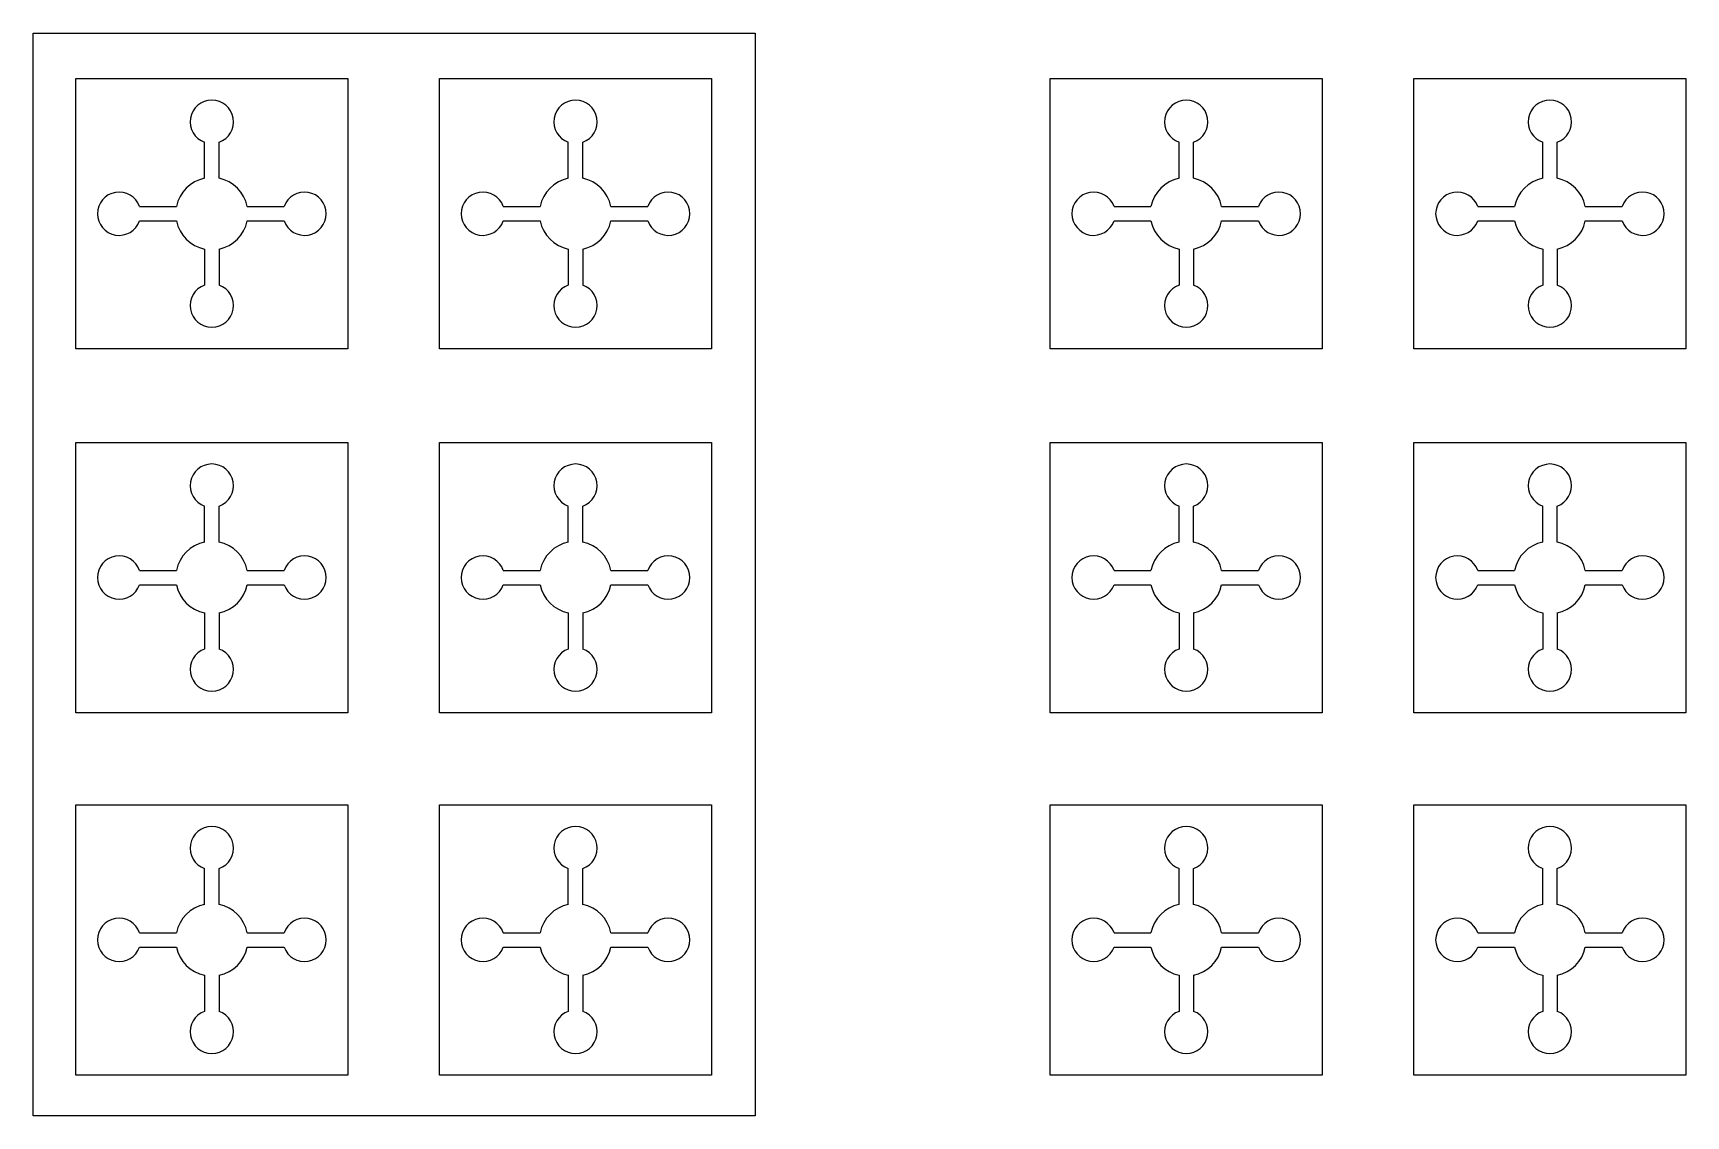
# Model space of a CAD drawing. Header units: inches. Extents: x 406 to 635, y -211 to -61.
import ezdxf

# ---------------------------------------------------------------- set-up
doc = ezdxf.new("R2010")
doc.units = ezdxf.units.IN

msp = doc.modelspace()

# ---------------------------------------------------------------- linework, layer by layer
for p, q in [((429.59, -81.41), (429.59, -76.41)), ((431.59, -81.41), (431.59, -76.41)), ((479.95, -81.41), (479.95, -76.41)), ((481.95, -81.41), (481.95, -76.41)), ((564.51, -81.41), (564.51, -76.41)), ((566.51, -81.41), (566.51, -76.41)), ((614.86, -81.41), (614.86, -76.41)), ((616.86, -81.41), (616.86, -76.41)), ((420.59, -85.31), (425.69, -85.31)), ((435.49, -85.31), (440.59, -85.31)), ((470.95, -85.31), (476.05, -85.31)), ((485.85, -85.31), (490.95, -85.31)), ((555.51, -85.31), (560.61, -85.31)), ((570.4, -85.31), (575.51, -85.31)), ((605.86, -85.31), (610.97, -85.31)), ((620.76, -85.31), (625.86, -85.31)), ((420.59, -87.31), (425.69, -87.31)), ((435.49, -87.31), (440.59, -87.31)), ((470.95, -87.31), (476.05, -87.31)), ((485.85, -87.31), (490.95, -87.31)), ((555.51, -87.31), (560.61, -87.31)), ((570.4, -87.31), (575.51, -87.31)), ((605.86, -87.31), (610.97, -87.31)), ((620.76, -87.31), (625.86, -87.31)), ((429.59, -91.21), (429.59, -96.21)), ((431.59, -91.21), (431.59, -96.21)), ((479.95, -91.21), (479.95, -96.21)), ((481.95, -91.21), (481.95, -96.21)), ((564.51, -91.21), (564.51, -96.21)), ((566.51, -91.21), (566.51, -96.21)), ((614.86, -91.21), (614.86, -96.21)), ((616.86, -91.21), (616.86, -96.21)), ((429.59, -131.81), (429.59, -126.81)), ((431.59, -131.81), (431.59, -126.81)), ((479.95, -131.81), (479.95, -126.81)), ((481.95, -131.81), (481.95, -126.81)), ((564.51, -131.81), (564.51, -126.81)), ((566.51, -131.81), (566.51, -126.81)), ((614.86, -131.81), (614.86, -126.81)), ((616.86, -131.81), (616.86, -126.81)), ((420.59, -135.71), (425.69, -135.71)), ((435.49, -135.71), (440.59, -135.71)), ((470.95, -135.71), (476.05, -135.71)), ((485.85, -135.71), (490.95, -135.71)), ((555.51, -135.71), (560.61, -135.71)), ((570.4, -135.71), (575.51, -135.71)), ((605.86, -135.71), (610.97, -135.71)), ((620.76, -135.71), (625.86, -135.71)), ((420.59, -137.71), (425.69, -137.71)), ((435.49, -137.71), (440.59, -137.71)), ((470.95, -137.71), (476.05, -137.71)), ((485.85, -137.71), (490.95, -137.71)), ((555.51, -137.71), (560.61, -137.71)), ((570.4, -137.71), (575.51, -137.71)), ((605.86, -137.71), (610.97, -137.71)), ((620.76, -137.71), (625.86, -137.71)), ((429.59, -141.61), (429.59, -146.61)), ((431.59, -141.61), (431.59, -146.61)), ((479.95, -141.61), (479.95, -146.61)), ((481.95, -141.61), (481.95, -146.61)), ((564.51, -141.61), (564.51, -146.61)), ((566.51, -141.61), (566.51, -146.61)), ((614.86, -141.61), (614.86, -146.61)), ((616.86, -141.61), (616.86, -146.61)), ((429.59, -182.01), (429.59, -177.01)), ((431.59, -182.01), (431.59, -177.01)), ((479.95, -182.01), (479.95, -177.01)), ((481.95, -182.01), (481.95, -177.01)), ((564.51, -182.01), (564.51, -177.01)), ((566.51, -182.01), (566.51, -177.01)), ((614.86, -182.01), (614.86, -177.01)), ((616.86, -182.01), (616.86, -177.01)), ((420.59, -185.9), (425.69, -185.9)), ((435.49, -185.9), (440.59, -185.9)), ((470.95, -185.9), (476.05, -185.9)), ((485.85, -185.9), (490.95, -185.9)), ((555.51, -185.9), (560.61, -185.9)), ((570.4, -185.9), (575.51, -185.9)), ((605.86, -185.9), (610.97, -185.9)), ((620.76, -185.9), (625.86, -185.9)), ((420.59, -187.9), (425.69, -187.9)), ((435.49, -187.9), (440.59, -187.9)), ((470.95, -187.9), (476.05, -187.9)), ((485.85, -187.9), (490.95, -187.9)), ((555.51, -187.9), (560.61, -187.9)), ((570.4, -187.9), (575.51, -187.9)), ((605.86, -187.9), (610.97, -187.9)), ((620.76, -187.9), (625.86, -187.9)), ((429.59, -191.8), (429.59, -196.8)), ((431.59, -191.8), (431.59, -196.8)), ((479.95, -191.8), (479.95, -196.8)), ((481.95, -191.8), (481.95, -196.8)), ((564.51, -191.8), (564.51, -196.8)), ((566.51, -191.8), (566.51, -196.8)), ((614.86, -191.8), (614.86, -196.8)), ((616.86, -191.8), (616.86, -196.8))]:
    msp.add_line(p, q)
for points in [[(405.84, -61.29), (505.84, -61.29), (505.84, -211.29), (405.84, -211.29)], [(411.76, -67.58), (449.42, -67.58), (449.42, -105.04), (411.76, -105.04)], [(462.12, -67.58), (499.78, -67.58), (499.78, -105.04), (462.12, -105.04)], [(546.68, -67.58), (584.33, -67.58), (584.33, -105.04), (546.68, -105.04)], [(597.04, -67.58), (634.69, -67.58), (634.69, -105.04), (597.04, -105.04)], [(411.76, -117.98), (449.42, -117.98), (449.42, -155.44), (411.76, -155.44)], [(462.12, -117.98), (499.78, -117.98), (499.78, -155.44), (462.12, -155.44)], [(546.68, -117.98), (584.33, -117.98), (584.33, -155.44), (546.68, -155.44)], [(597.04, -117.98), (634.69, -117.98), (634.69, -155.44), (597.04, -155.44)], [(411.76, -168.18), (449.42, -168.18), (449.42, -205.63), (411.76, -205.63)], [(462.12, -168.18), (499.78, -168.18), (499.78, -205.63), (462.12, -205.63)], [(546.68, -168.18), (584.33, -168.18), (584.33, -205.63), (546.68, -205.63)], [(597.04, -168.18), (634.69, -168.18), (634.69, -205.63), (597.04, -205.63)]]:
    msp.add_lwpolyline(points, close=True)
for centre, radius, start, end in [((430.59, -73.58), 3, 289.4712, 250.5288), ((480.95, -73.58), 3, 289.4712, 250.5288), ((565.51, -73.58), 3, 289.4712, 250.5288), ((615.86, -73.58), 3, 289.4712, 250.5288), ((430.59, -86.31), 5, 101.537, 168.463), ((430.59, -86.31), 5, 11.537, 78.463), ((480.95, -86.31), 5, 101.537, 168.463), ((480.95, -86.31), 5, 11.537, 78.463), ((565.51, -86.31), 5, 101.537, 168.463), ((565.51, -86.31), 5, 11.537, 78.463), ((615.86, -86.31), 5, 101.537, 168.463), ((615.86, -86.31), 5, 11.537, 78.463), ((417.76, -86.31), 3, 19.4712, 340.5288), ((443.42, -86.31), 3, 199.4712, 160.5288), ((468.12, -86.31), 3, 19.4712, 340.5288), ((493.78, -86.31), 3, 199.4712, 160.5288), ((552.68, -86.31), 3, 19.4712, 340.5288), ((578.33, -86.31), 3, 199.4712, 160.5288), ((603.04, -86.31), 3, 19.4712, 340.5288), ((628.69, -86.31), 3, 199.4712, 160.5288), ((430.59, -86.31), 5, 191.537, 258.463), ((430.59, -86.31), 5, 281.537, 348.463), ((480.95, -86.31), 5, 191.537, 258.463), ((480.95, -86.31), 5, 281.537, 348.463), ((565.51, -86.31), 5, 191.537, 258.463), ((565.51, -86.31), 5, 281.537, 348.463), ((615.86, -86.31), 5, 191.537, 258.463), ((615.86, -86.31), 5, 281.537, 348.463), ((430.59, -99.04), 3, 109.4712, 70.5288), ((480.95, -99.04), 3, 109.4712, 70.5288), ((565.51, -99.04), 3, 109.4712, 70.5288), ((615.86, -99.04), 3, 109.4712, 70.5288), ((430.59, -123.98), 3, 289.4712, 250.5288), ((480.95, -123.98), 3, 289.4712, 250.5288), ((565.51, -123.98), 3, 289.4712, 250.5288), ((615.86, -123.98), 3, 289.4712, 250.5288), ((430.59, -136.71), 5, 101.537, 168.463), ((430.59, -136.71), 5, 11.537, 78.463), ((480.95, -136.71), 5, 101.537, 168.463), ((480.95, -136.71), 5, 11.537, 78.463), ((565.51, -136.71), 5, 101.537, 168.463), ((565.51, -136.71), 5, 11.537, 78.463), ((615.86, -136.71), 5, 101.537, 168.463), ((615.86, -136.71), 5, 11.537, 78.463), ((417.76, -136.71), 3, 19.4712, 340.5288), ((443.42, -136.71), 3, 199.4712, 160.5288), ((468.12, -136.71), 3, 19.4712, 340.5288), ((493.78, -136.71), 3, 199.4712, 160.5288), ((552.68, -136.71), 3, 19.4712, 340.5288), ((578.33, -136.71), 3, 199.4712, 160.5288), ((603.04, -136.71), 3, 19.4712, 340.5288), ((628.69, -136.71), 3, 199.4712, 160.5288), ((430.59, -136.71), 5, 191.537, 258.463), ((430.59, -136.71), 5, 281.537, 348.463), ((480.95, -136.71), 5, 191.537, 258.463), ((480.95, -136.71), 5, 281.537, 348.463), ((565.51, -136.71), 5, 191.537, 258.463), ((565.51, -136.71), 5, 281.537, 348.463), ((615.86, -136.71), 5, 191.537, 258.463), ((615.86, -136.71), 5, 281.537, 348.463), ((430.59, -149.44), 3, 109.4712, 70.5288), ((480.95, -149.44), 3, 109.4712, 70.5288), ((565.51, -149.44), 3, 109.4712, 70.5288), ((615.86, -149.44), 3, 109.4712, 70.5288), ((430.59, -174.18), 3, 289.4712, 250.5288), ((480.95, -174.18), 3, 289.4712, 250.5288), ((565.51, -174.18), 3, 289.4712, 250.5288), ((615.86, -174.18), 3, 289.4712, 250.5288), ((430.59, -186.9), 5, 101.537, 168.463), ((430.59, -186.9), 5, 11.537, 78.463), ((480.95, -186.9), 5, 101.537, 168.463), ((480.95, -186.9), 5, 11.537, 78.463), ((565.51, -186.9), 5, 101.537, 168.463), ((565.51, -186.9), 5, 11.537, 78.463), ((615.86, -186.9), 5, 101.537, 168.463), ((615.86, -186.9), 5, 11.537, 78.463), ((417.76, -186.9), 3, 19.4712, 340.5288), ((443.42, -186.9), 3, 199.4712, 160.5288), ((468.12, -186.9), 3, 19.4712, 340.5288), ((493.78, -186.9), 3, 199.4712, 160.5288), ((552.68, -186.9), 3, 19.4712, 340.5288), ((578.33, -186.9), 3, 199.4712, 160.5288), ((603.04, -186.9), 3, 19.4712, 340.5288), ((628.69, -186.9), 3, 199.4712, 160.5288), ((430.59, -186.9), 5, 191.537, 258.463), ((430.59, -186.9), 5, 281.537, 348.463), ((480.95, -186.9), 5, 191.537, 258.463), ((480.95, -186.9), 5, 281.537, 348.463), ((565.51, -186.9), 5, 191.537, 258.463), ((565.51, -186.9), 5, 281.537, 348.463), ((615.86, -186.9), 5, 191.537, 258.463), ((615.86, -186.9), 5, 281.537, 348.463), ((430.59, -199.63), 3, 109.4712, 70.5288), ((480.95, -199.63), 3, 109.4712, 70.5288), ((565.51, -199.63), 3, 109.4712, 70.5288), ((615.86, -199.63), 3, 109.4712, 70.5288)]:
    msp.add_arc(centre, radius, start, end)

doc.saveas('drawing.dxf')
